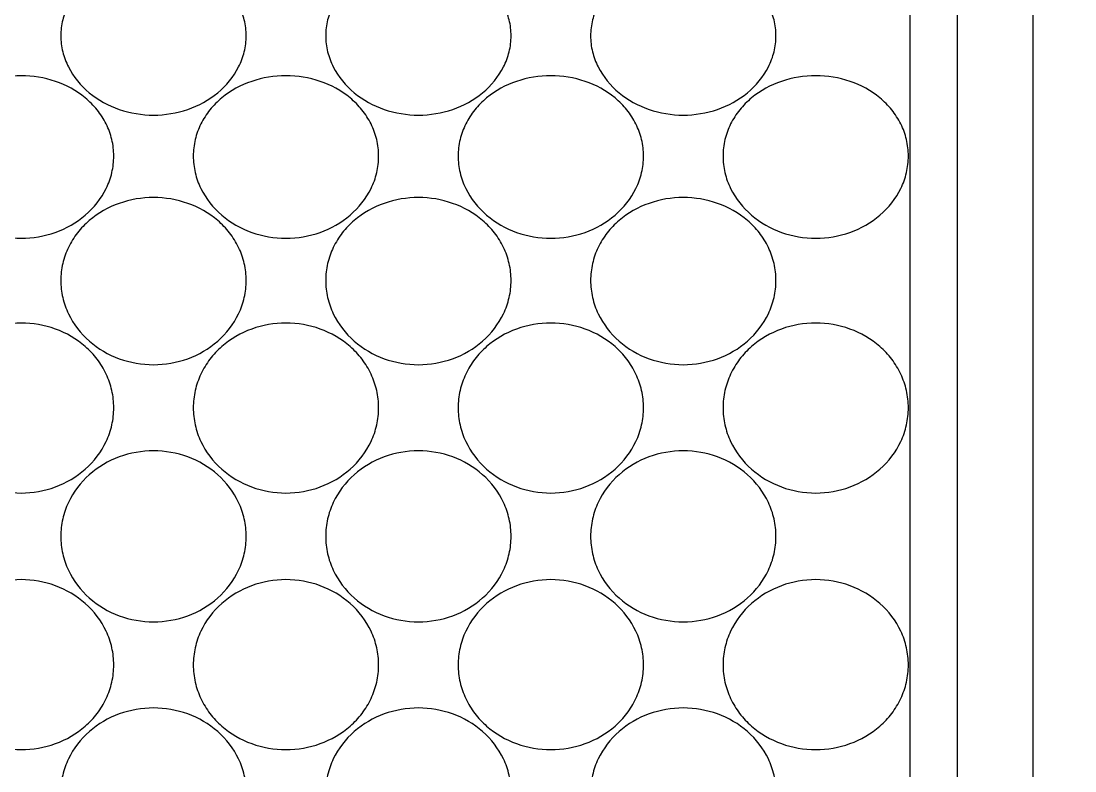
# Model space of a CAD drawing. Header units: inches. Extents: x 50354 to 53215, y -7830 to -6529.
# Drawn here: x 52531.2587 to 52531.6973, y -6815.1543 to -6814.8424 of the extents above; entities that cross this region are included whole.
import ezdxf

# ---------------------------------------------------------------- set-up
doc = ezdxf.new("R2010")
doc.units = ezdxf.units.IN
doc.header["$MEASUREMENT"] = 0
doc.layers.add('A-ST-02 HATCH', color=7, linetype='Continuous')
doc.layers.add('XR_ID 1F_FUR$0$A-SANI-FIX', color=134, linetype='Continuous')

# ---------------------------------------------------------------- blocks, each defined once
blk = doc.blocks.new('XR_ID 1F_FUR$0$XR_1F FURN$0$A$C698E198A')
at = {"linetype": 'Continuous'}
for p, q in [((-13.081, -11.58), (13.081, -11.58)), ((-12.5, -12.38), (12.5, -12.38)), ((-13, -12.88), (13, -12.88))]:
    blk.add_line(p, q, dxfattribs=at)
for points, knots in [([(-1.359, -14.86), (-1.42, -14.86), (-1.543, -14.846), (-1.717, -14.785), (-1.875, -14.689), (-2.054, -14.521), (-2.211, -14.249), (-2.274, -13.88), (-2.211, -13.511), (-2.054, -13.239), (-1.875, -13.071), (-1.717, -12.975), (-1.543, -12.914), (-1.42, -12.9), (-1.359, -12.9)], [0, 0, 0, 0, 0.062501, 0.124952, 0.187396, 0.249908, 0.374735, 0.499999, 0.625263, 0.750091, 0.812604, 0.875048, 0.9375, 1, 1, 1, 1]), ([(-1.359, -12.9), (-1.298, -12.9), (-1.175, -12.914), (-0.942, -12.994), (-0.691, -13.186), (-0.501, -13.51), (-0.436, -13.88), (-0.501, -14.25), (-0.691, -14.574), (-0.942, -14.766), (-1.175, -14.846), (-1.298, -14.86), (-1.359, -14.86)], [0, 0, 0, 0, 0.062496, 0.125097, 0.24985, 0.374874, 0.499999, 0.625124, 0.750149, 0.874903, 0.937504, 1, 1, 1, 1]), ([(1.359, -14.86), (1.298, -14.86), (1.175, -14.846), (0.942, -14.766), (0.691, -14.574), (0.501, -14.25), (0.436, -13.88), (0.501, -13.51), (0.691, -13.186), (0.942, -12.994), (1.175, -12.914), (1.298, -12.9), (1.359, -12.9)], [0, 0, 0, 0, 0.062496, 0.125097, 0.24985, 0.374874, 0.499999, 0.625124, 0.750149, 0.874903, 0.937504, 1, 1, 1, 1]), ([(1.359, -12.9), (1.42, -12.9), (1.543, -12.914), (1.717, -12.975), (1.875, -13.071), (2.054, -13.239), (2.211, -13.511), (2.274, -13.88), (2.211, -14.249), (2.054, -14.521), (1.875, -14.689), (1.717, -14.785), (1.543, -14.846), (1.42, -14.86), (1.359, -14.86)], [0, 0, 0, 0, 0.062501, 0.124952, 0.187396, 0.249908, 0.374735, 0.499999, 0.625263, 0.750091, 0.812604, 0.875048, 0.9375, 1, 1, 1, 1]), ([(4.017, -14.86), (3.959, -14.86), (3.84, -14.846), (3.615, -14.765), (3.373, -14.572), (3.191, -14.248), (3.128, -13.88), (3.191, -13.512), (3.373, -13.188), (3.615, -12.995), (3.84, -12.914), (3.959, -12.9), (4.017, -12.9)], [0, 0, 0, 0, 0.060936, 0.122433, 0.246564, 0.372771, 0.500002, 0.627234, 0.75344, 0.877569, 0.939064, 1, 1, 1, 1]), ([(4.017, -12.9), (4.076, -12.9), (4.193, -12.914), (4.36, -12.975), (4.509, -13.072), (4.68, -13.241), (4.827, -13.513), (4.886, -13.88), (4.827, -14.247), (4.68, -14.519), (4.509, -14.688), (4.36, -14.785), (4.193, -14.846), (4.076, -14.86), (4.017, -14.86)], [0, 0, 0, 0, 0.06109, 0.122284, 0.183847, 0.246048, 0.372017, 0.500002, 0.627987, 0.753955, 0.816156, 0.877718, 0.93891, 1, 1, 1, 1]), ([(-2.703, -14.3), (-2.643, -14.3), (-2.521, -14.314), (-2.291, -14.395), (-2.043, -14.587), (-1.856, -14.911), (-1.792, -15.28), (-1.856, -15.649), (-2.043, -15.973), (-2.291, -16.165), (-2.521, -16.246), (-2.643, -16.26), (-2.703, -16.26)], [0, 0, 0, 0, 0.061912, 0.124103, 0.248654, 0.374125, 0.500001, 0.625877, 0.751347, 0.875896, 0.938087, 1, 1, 1, 1]), ([(0, -16.26), (-0.062, -16.26), (-0.185, -16.246), (-0.419, -16.166), (-0.67, -15.974), (-0.86, -15.65), (-0.924, -15.28), (-0.86, -14.91), (-0.67, -14.586), (-0.419, -14.394), (-0.185, -14.314), (-0.062, -14.3), (0, -14.3)], [0, 0, 0, 0, 0.062718, 0.125433, 0.250158, 0.375024, 0.500001, 0.624978, 0.749843, 0.874566, 0.937281, 1, 1, 1, 1]), ([(0, -14.3), (0.062, -14.3), (0.185, -14.314), (0.419, -14.394), (0.67, -14.586), (0.86, -14.91), (0.924, -15.28), (0.86, -15.65), (0.67, -15.974), (0.419, -16.166), (0.185, -16.246), (0.062, -16.26), (0, -16.26)], [0, 0, 0, 0, 0.062718, 0.125433, 0.250158, 0.375024, 0.500001, 0.624978, 0.749843, 0.874566, 0.937281, 1, 1, 1, 1]), ([(2.703, -16.26), (2.643, -16.26), (2.521, -16.246), (2.291, -16.165), (2.043, -15.973), (1.856, -15.649), (1.792, -15.28), (1.856, -14.911), (2.043, -14.587), (2.291, -14.395), (2.521, -14.314), (2.643, -14.3), (2.703, -14.3)], [0, 0, 0, 0, 0.061912, 0.124103, 0.248654, 0.374125, 0.500001, 0.625877, 0.751347, 0.875896, 0.938087, 1, 1, 1, 1]), ([(2.703, -14.3), (2.763, -14.3), (2.884, -14.314), (3.055, -14.375), (3.21, -14.471), (3.385, -14.64), (3.538, -14.912), (3.6, -15.28), (3.538, -15.648), (3.385, -15.92), (3.21, -16.089), (3.055, -16.185), (2.884, -16.246), (2.763, -16.26), (2.703, -16.26)], [0, 0, 0, 0, 0.061998, 0.123968, 0.186064, 0.248436, 0.373682, 0.500001, 0.62632, 0.751564, 0.813936, 0.876031, 0.938002, 1, 1, 1, 1]), ([(5.288, -16.26), (5.231, -16.26), (5.117, -16.246), (4.899, -16.164), (4.665, -15.97), (4.49, -15.647), (4.43, -15.28), (4.49, -14.913), (4.665, -14.59), (4.899, -14.396), (5.117, -14.314), (5.231, -14.3), (5.288, -14.3)], [0, 0, 0, 0, 0.059605, 0.120053, 0.243502, 0.370771, 0.500001, 0.629231, 0.756498, 0.879946, 0.940395, 1, 1, 1, 1]), ([(5.288, -14.3), (5.344, -14.3), (5.457, -14.314), (5.616, -14.375), (5.76, -14.472), (5.923, -14.642), (6.063, -14.915), (6.118, -15.28), (6.063, -15.645), (5.923, -15.918), (5.76, -16.088), (5.616, -16.185), (5.457, -16.246), (5.344, -16.26), (5.288, -16.26)], [0, 0, 0, 0, 0.059816, 0.11987, 0.180701, 0.242673, 0.369706, 0.500001, 0.630296, 0.757328, 0.819299, 0.880129, 0.940184, 1, 1, 1, 1]), ([(-1.359, -17.66), (-1.42, -17.66), (-1.543, -17.646), (-1.717, -17.585), (-1.875, -17.489), (-2.054, -17.321), (-2.211, -17.049), (-2.274, -16.68), (-2.211, -16.311), (-2.054, -16.039), (-1.875, -15.871), (-1.717, -15.775), (-1.543, -15.714), (-1.42, -15.7), (-1.359, -15.7)], [0, 0, 0, 0, 0.062501, 0.124952, 0.187396, 0.249908, 0.374735, 0.499999, 0.625263, 0.750091, 0.812604, 0.875048, 0.9375, 1, 1, 1, 1]), ([(-1.359, -15.7), (-1.298, -15.7), (-1.175, -15.714), (-0.942, -15.794), (-0.691, -15.986), (-0.501, -16.31), (-0.436, -16.68), (-0.501, -17.05), (-0.691, -17.374), (-0.942, -17.566), (-1.175, -17.646), (-1.298, -17.66), (-1.359, -17.66)], [0, 0, 0, 0, 0.062496, 0.125097, 0.24985, 0.374874, 0.499999, 0.625124, 0.750149, 0.874903, 0.937504, 1, 1, 1, 1]), ([(1.359, -17.66), (1.298, -17.66), (1.175, -17.646), (0.942, -17.566), (0.691, -17.374), (0.501, -17.05), (0.436, -16.68), (0.501, -16.31), (0.691, -15.986), (0.942, -15.794), (1.175, -15.714), (1.298, -15.7), (1.359, -15.7)], [0, 0, 0, 0, 0.062496, 0.125097, 0.24985, 0.374874, 0.499999, 0.625124, 0.750149, 0.874903, 0.937504, 1, 1, 1, 1]), ([(1.359, -15.7), (1.42, -15.7), (1.543, -15.714), (1.717, -15.775), (1.875, -15.871), (2.054, -16.039), (2.211, -16.311), (2.274, -16.68), (2.211, -17.049), (2.054, -17.321), (1.875, -17.489), (1.717, -17.585), (1.543, -17.646), (1.42, -17.66), (1.359, -17.66)], [0, 0, 0, 0, 0.062501, 0.124952, 0.187396, 0.249908, 0.374735, 0.499999, 0.625263, 0.750091, 0.812604, 0.875048, 0.9375, 1, 1, 1, 1]), ([(4.017, -17.66), (3.959, -17.66), (3.84, -17.646), (3.615, -17.565), (3.373, -17.372), (3.191, -17.048), (3.128, -16.68), (3.191, -16.312), (3.373, -15.988), (3.615, -15.795), (3.84, -15.714), (3.959, -15.7), (4.017, -15.7)], [0, 0, 0, 0, 0.060936, 0.122433, 0.246564, 0.372771, 0.500002, 0.627234, 0.75344, 0.877569, 0.939064, 1, 1, 1, 1]), ([(4.017, -15.7), (4.076, -15.7), (4.193, -15.714), (4.36, -15.775), (4.509, -15.872), (4.68, -16.041), (4.827, -16.313), (4.886, -16.68), (4.827, -17.047), (4.68, -17.319), (4.509, -17.488), (4.36, -17.585), (4.193, -17.646), (4.076, -17.66), (4.017, -17.66)], [0, 0, 0, 0, 0.06109, 0.122284, 0.183847, 0.246048, 0.372017, 0.500002, 0.627987, 0.753955, 0.816156, 0.877718, 0.93891, 1, 1, 1, 1]), ([(-2.703, -17.1), (-2.643, -17.1), (-2.521, -17.114), (-2.291, -17.195), (-2.043, -17.387), (-1.856, -17.711), (-1.792, -18.08), (-1.856, -18.449), (-2.043, -18.773), (-2.291, -18.965), (-2.521, -19.046), (-2.643, -19.06), (-2.703, -19.06)], [0, 0, 0, 0, 0.061912, 0.124103, 0.248654, 0.374125, 0.500001, 0.625877, 0.751347, 0.875896, 0.938087, 1, 1, 1, 1]), ([(0, -19.06), (-0.062, -19.06), (-0.185, -19.046), (-0.419, -18.966), (-0.67, -18.774), (-0.86, -18.45), (-0.924, -18.08), (-0.86, -17.71), (-0.67, -17.386), (-0.419, -17.194), (-0.185, -17.114), (-0.062, -17.1), (0, -17.1)], [0, 0, 0, 0, 0.062718, 0.125433, 0.250158, 0.375024, 0.500001, 0.624978, 0.749843, 0.874566, 0.937281, 1, 1, 1, 1]), ([(0, -17.1), (0.062, -17.1), (0.185, -17.114), (0.419, -17.194), (0.67, -17.386), (0.86, -17.71), (0.924, -18.08), (0.86, -18.45), (0.67, -18.774), (0.419, -18.966), (0.185, -19.046), (0.062, -19.06), (0, -19.06)], [0, 0, 0, 0, 0.062718, 0.125433, 0.250158, 0.375024, 0.500001, 0.624978, 0.749843, 0.874566, 0.937281, 1, 1, 1, 1]), ([(2.703, -19.06), (2.643, -19.06), (2.521, -19.046), (2.291, -18.965), (2.043, -18.773), (1.856, -18.449), (1.792, -18.08), (1.856, -17.711), (2.043, -17.387), (2.291, -17.195), (2.521, -17.114), (2.643, -17.1), (2.703, -17.1)], [0, 0, 0, 0, 0.061912, 0.124103, 0.248654, 0.374125, 0.500001, 0.625877, 0.751347, 0.875896, 0.938087, 1, 1, 1, 1]), ([(2.703, -17.1), (2.763, -17.1), (2.884, -17.114), (3.055, -17.175), (3.21, -17.271), (3.385, -17.44), (3.538, -17.712), (3.6, -18.08), (3.538, -18.448), (3.385, -18.72), (3.21, -18.889), (3.055, -18.985), (2.884, -19.046), (2.763, -19.06), (2.703, -19.06)], [0, 0, 0, 0, 0.061998, 0.123968, 0.186064, 0.248436, 0.373682, 0.500001, 0.62632, 0.751564, 0.813936, 0.876031, 0.938002, 1, 1, 1, 1]), ([(5.288, -19.06), (5.231, -19.06), (5.117, -19.046), (4.899, -18.964), (4.665, -18.77), (4.49, -18.447), (4.43, -18.08), (4.49, -17.713), (4.665, -17.39), (4.899, -17.196), (5.117, -17.114), (5.231, -17.1), (5.288, -17.1)], [0, 0, 0, 0, 0.059605, 0.120053, 0.243502, 0.370771, 0.500001, 0.629231, 0.756498, 0.879946, 0.940395, 1, 1, 1, 1]), ([(5.288, -17.1), (5.344, -17.1), (5.457, -17.114), (5.616, -17.175), (5.76, -17.272), (5.923, -17.442), (6.063, -17.715), (6.118, -18.08), (6.063, -18.445), (5.923, -18.718), (5.76, -18.888), (5.616, -18.985), (5.457, -19.046), (5.344, -19.06), (5.288, -19.06)], [0, 0, 0, 0, 0.059816, 0.11987, 0.180701, 0.242673, 0.369706, 0.500001, 0.630296, 0.757328, 0.819299, 0.880129, 0.940184, 1, 1, 1, 1]), ([(-1.359, -20.46), (-1.42, -20.46), (-1.543, -20.446), (-1.717, -20.385), (-1.875, -20.289), (-2.054, -20.121), (-2.211, -19.849), (-2.274, -19.48), (-2.211, -19.111), (-2.054, -18.839), (-1.875, -18.671), (-1.717, -18.575), (-1.543, -18.514), (-1.42, -18.5), (-1.359, -18.5)], [0, 0, 0, 0, 0.062501, 0.124952, 0.187396, 0.249908, 0.374735, 0.499999, 0.625263, 0.750091, 0.812604, 0.875048, 0.9375, 1, 1, 1, 1]), ([(-1.359, -18.5), (-1.298, -18.5), (-1.175, -18.514), (-0.942, -18.594), (-0.691, -18.786), (-0.501, -19.11), (-0.436, -19.48), (-0.501, -19.85), (-0.691, -20.174), (-0.942, -20.366), (-1.175, -20.446), (-1.298, -20.46), (-1.359, -20.46)], [0, 0, 0, 0, 0.062496, 0.125097, 0.24985, 0.374874, 0.499999, 0.625124, 0.750149, 0.874903, 0.937504, 1, 1, 1, 1]), ([(1.359, -20.46), (1.298, -20.46), (1.175, -20.446), (0.942, -20.366), (0.691, -20.174), (0.501, -19.85), (0.436, -19.48), (0.501, -19.11), (0.691, -18.786), (0.942, -18.594), (1.175, -18.514), (1.298, -18.5), (1.359, -18.5)], [0, 0, 0, 0, 0.062496, 0.125097, 0.24985, 0.374874, 0.499999, 0.625124, 0.750149, 0.874903, 0.937504, 1, 1, 1, 1]), ([(1.359, -18.5), (1.42, -18.5), (1.543, -18.514), (1.717, -18.575), (1.875, -18.671), (2.054, -18.839), (2.211, -19.111), (2.274, -19.48), (2.211, -19.849), (2.054, -20.121), (1.875, -20.289), (1.717, -20.385), (1.543, -20.446), (1.42, -20.46), (1.359, -20.46)], [0, 0, 0, 0, 0.062501, 0.124952, 0.187396, 0.249908, 0.374735, 0.499999, 0.625263, 0.750091, 0.812604, 0.875048, 0.9375, 1, 1, 1, 1]), ([(4.017, -20.46), (3.959, -20.46), (3.84, -20.446), (3.615, -20.365), (3.373, -20.172), (3.191, -19.848), (3.128, -19.48), (3.191, -19.112), (3.373, -18.788), (3.615, -18.595), (3.84, -18.514), (3.959, -18.5), (4.017, -18.5)], [0, 0, 0, 0, 0.060936, 0.122433, 0.246564, 0.372771, 0.500002, 0.627234, 0.75344, 0.877569, 0.939064, 1, 1, 1, 1]), ([(4.017, -18.5), (4.076, -18.5), (4.193, -18.514), (4.36, -18.575), (4.509, -18.672), (4.68, -18.841), (4.827, -19.113), (4.886, -19.48), (4.827, -19.847), (4.68, -20.119), (4.509, -20.288), (4.36, -20.385), (4.193, -20.446), (4.076, -20.46), (4.017, -20.46)], [0, 0, 0, 0, 0.06109, 0.122284, 0.183847, 0.246048, 0.372017, 0.500002, 0.627987, 0.753955, 0.816156, 0.877718, 0.93891, 1, 1, 1, 1]), ([(-2.703, -19.9), (-2.643, -19.9), (-2.521, -19.914), (-2.291, -19.995), (-2.043, -20.187), (-1.856, -20.511), (-1.792, -20.88), (-1.856, -21.249), (-2.043, -21.573), (-2.291, -21.765), (-2.521, -21.846), (-2.643, -21.86), (-2.703, -21.86)], [0, 0, 0, 0, 0.061912, 0.124103, 0.248654, 0.374125, 0.500001, 0.625877, 0.751347, 0.875896, 0.938087, 1, 1, 1, 1]), ([(0, -21.86), (-0.062, -21.86), (-0.185, -21.846), (-0.419, -21.766), (-0.67, -21.574), (-0.86, -21.25), (-0.924, -20.88), (-0.86, -20.51), (-0.67, -20.186), (-0.419, -19.994), (-0.185, -19.914), (-0.062, -19.9), (0, -19.9)], [0, 0, 0, 0, 0.062718, 0.125433, 0.250158, 0.375024, 0.500001, 0.624978, 0.749843, 0.874566, 0.937281, 1, 1, 1, 1]), ([(0, -19.9), (0.062, -19.9), (0.185, -19.914), (0.419, -19.994), (0.67, -20.186), (0.86, -20.51), (0.924, -20.88), (0.86, -21.25), (0.67, -21.574), (0.419, -21.766), (0.185, -21.846), (0.062, -21.86), (0, -21.86)], [0, 0, 0, 0, 0.062718, 0.125433, 0.250158, 0.375024, 0.500001, 0.624978, 0.749843, 0.874566, 0.937281, 1, 1, 1, 1]), ([(2.703, -21.86), (2.643, -21.86), (2.521, -21.846), (2.291, -21.765), (2.043, -21.573), (1.856, -21.249), (1.792, -20.88), (1.856, -20.511), (2.043, -20.187), (2.291, -19.995), (2.521, -19.914), (2.643, -19.9), (2.703, -19.9)], [0, 0, 0, 0, 0.061912, 0.124103, 0.248654, 0.374125, 0.500001, 0.625877, 0.751347, 0.875896, 0.938087, 1, 1, 1, 1]), ([(2.703, -19.9), (2.763, -19.9), (2.884, -19.914), (3.055, -19.975), (3.21, -20.071), (3.385, -20.24), (3.538, -20.512), (3.6, -20.88), (3.538, -21.248), (3.385, -21.52), (3.21, -21.689), (3.055, -21.785), (2.884, -21.846), (2.763, -21.86), (2.703, -21.86)], [0, 0, 0, 0, 0.061998, 0.123968, 0.186064, 0.248436, 0.373682, 0.500001, 0.62632, 0.751564, 0.813936, 0.876031, 0.938002, 1, 1, 1, 1]), ([(5.288, -21.86), (5.231, -21.86), (5.117, -21.846), (4.899, -21.764), (4.665, -21.57), (4.49, -21.247), (4.43, -20.88), (4.49, -20.513), (4.665, -20.19), (4.899, -19.996), (5.117, -19.914), (5.231, -19.9), (5.288, -19.9)], [0, 0, 0, 0, 0.059605, 0.120053, 0.243502, 0.370771, 0.500001, 0.629231, 0.756498, 0.879946, 0.940395, 1, 1, 1, 1]), ([(5.288, -19.9), (5.344, -19.9), (5.457, -19.914), (5.616, -19.975), (5.76, -20.072), (5.923, -20.242), (6.063, -20.515), (6.118, -20.88), (6.063, -21.245), (5.923, -21.518), (5.76, -21.688), (5.616, -21.785), (5.457, -21.846), (5.344, -21.86), (5.288, -21.86)], [0, 0, 0, 0, 0.059816, 0.11987, 0.180701, 0.242673, 0.369706, 0.500001, 0.630296, 0.757328, 0.819299, 0.880129, 0.940184, 1, 1, 1, 1]), ([(-1.359, -23.26), (-1.42, -23.26), (-1.543, -23.246), (-1.717, -23.185), (-1.875, -23.089), (-2.054, -22.921), (-2.211, -22.649), (-2.274, -22.28), (-2.211, -21.911), (-2.054, -21.639), (-1.875, -21.471), (-1.717, -21.375), (-1.543, -21.314), (-1.42, -21.3), (-1.359, -21.3)], [0, 0, 0, 0, 0.062501, 0.124952, 0.187396, 0.249908, 0.374735, 0.499999, 0.625263, 0.750091, 0.812604, 0.875048, 0.9375, 1, 1, 1, 1]), ([(-1.359, -21.3), (-1.298, -21.3), (-1.175, -21.314), (-0.942, -21.394), (-0.691, -21.586), (-0.501, -21.91), (-0.436, -22.28), (-0.501, -22.65), (-0.691, -22.974), (-0.942, -23.166), (-1.175, -23.246), (-1.298, -23.26), (-1.359, -23.26)], [0, 0, 0, 0, 0.062496, 0.125097, 0.24985, 0.374874, 0.499999, 0.625124, 0.750149, 0.874903, 0.937504, 1, 1, 1, 1]), ([(1.359, -23.26), (1.298, -23.26), (1.175, -23.246), (0.942, -23.166), (0.691, -22.974), (0.501, -22.65), (0.436, -22.28), (0.501, -21.91), (0.691, -21.586), (0.942, -21.394), (1.175, -21.314), (1.298, -21.3), (1.359, -21.3)], [0, 0, 0, 0, 0.062496, 0.125097, 0.24985, 0.374874, 0.499999, 0.625124, 0.750149, 0.874903, 0.937504, 1, 1, 1, 1]), ([(1.359, -21.3), (1.42, -21.3), (1.543, -21.314), (1.717, -21.375), (1.875, -21.471), (2.054, -21.639), (2.211, -21.911), (2.274, -22.28), (2.211, -22.649), (2.054, -22.921), (1.875, -23.089), (1.717, -23.185), (1.543, -23.246), (1.42, -23.26), (1.359, -23.26)], [0, 0, 0, 0, 0.062501, 0.124952, 0.187396, 0.249908, 0.374735, 0.499999, 0.625263, 0.750091, 0.812604, 0.875048, 0.9375, 1, 1, 1, 1]), ([(4.017, -23.26), (3.959, -23.26), (3.84, -23.246), (3.615, -23.165), (3.373, -22.972), (3.191, -22.648), (3.128, -22.28), (3.191, -21.912), (3.373, -21.588), (3.615, -21.395), (3.84, -21.314), (3.959, -21.3), (4.017, -21.3)], [0, 0, 0, 0, 0.060936, 0.122433, 0.246564, 0.372771, 0.500002, 0.627234, 0.75344, 0.877569, 0.939064, 1, 1, 1, 1]), ([(4.017, -21.3), (4.076, -21.3), (4.193, -21.314), (4.36, -21.375), (4.509, -21.472), (4.68, -21.641), (4.827, -21.913), (4.886, -22.28), (4.827, -22.647), (4.68, -22.919), (4.509, -23.088), (4.36, -23.185), (4.193, -23.246), (4.076, -23.26), (4.017, -23.26)], [0, 0, 0, 0, 0.06109, 0.122284, 0.183847, 0.246048, 0.372017, 0.500002, 0.627987, 0.753955, 0.816156, 0.877718, 0.93891, 1, 1, 1, 1])]:
    blk.add_open_spline(points, degree=3, knots=knots, dxfattribs=at)

msp = doc.modelspace()

# ---------------------------------------------------------------- hatches: boundary and pattern name
at = {"layer": 'A-ST-02 HATCH', "ltscale": 5, "true_color": 0x636466, "transparency": 33554687}
h = msp.add_hatch(dxfattribs=at)
h.set_pattern_fill('ANSI32', color=251, scale=8, angle=45)
h.paths.add_polyline_path([(52289.51591, -6784.01013), (52289.51591, -6819.59013), (52308.26591, -6819.59013), (52308.26591, -6830.09013), (52367.09591, -6830.09013), (52367.09591, -6784.05013)])
h.paths.add_polyline_path([(52532.13591, -6783.97013), (52532.13591, -6822.55013), (52503.55591, -6822.55013), (52503.55591, -6830.05013), (52454.55591, -6830.05013), (52454.55591, -6783.97013)])

# ---------------------------------------------------------------- block references
at = {"layer": 'XR_ID 1F_FUR$0$A-SANI-FIX', "lineweight": 30, "xscale": -0.0393700787, "yscale": 0.0393700787, "zscale": 0.0393700787, "rotation": 270}
msp.add_blockref('XR_ID 1F_FUR$0$XR_1F FURN$0$A$C698E198A', (52532.13591, -6815.05674), dxfattribs=at)

doc.saveas('drawing.dxf')
